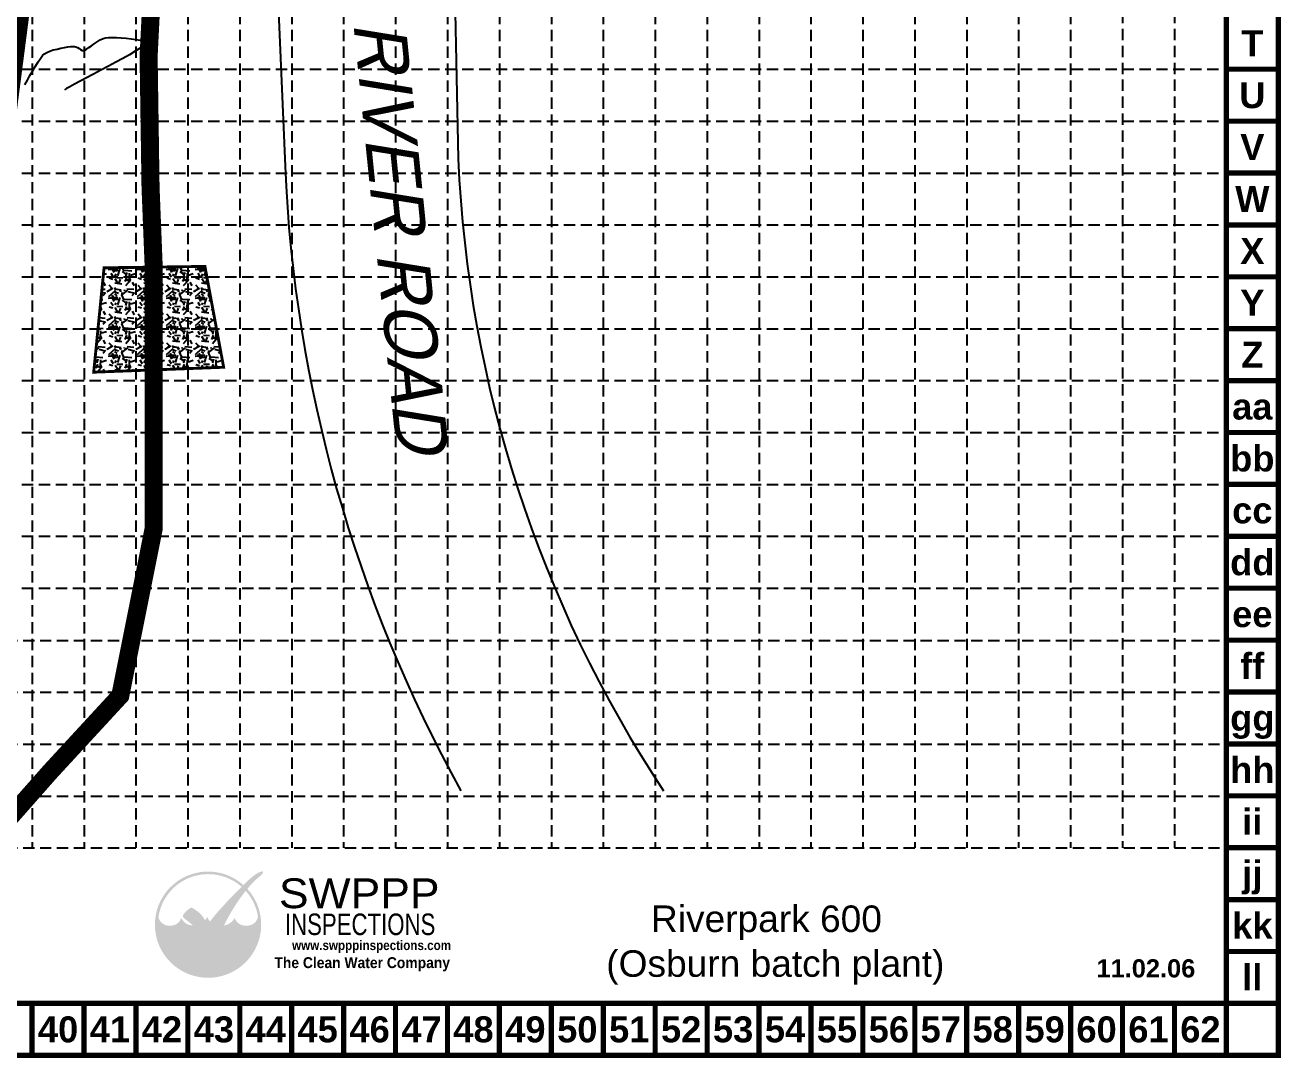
# Model space of a CAD drawing. Header units: feet. Extents: x 2414608 to 4831854, y 6980761 to 13962729.
# Drawn here: x 2415985 to 2416819, y 6980761 to 6981447 of the extents above; entities that cross this region are included whole.
import ezdxf
from ezdxf.enums import TextEntityAlignment as Align

# ---------------------------------------------------------------- set-up
doc = ezdxf.new("R2010")
doc.units = ezdxf.units.FT
doc.header["$LTSCALE"] = 40
doc.header["$MEASUREMENT"] = 0
for name, pattern in [('DASHED2', [0.375, 0.25, -0.125]), ('HIDDEN', [0.375, 0.25, -0.125]), ('PL', [1.25, 0.625, -0.125, 0.125, -0.125, 0.125, -0.125])]:
    doc.linetypes.add(name, pattern=pattern)
doc.layers.get('0').update_dxf_attribs({"linetype": 'CONTINUOUS'})
for name, color, linetype in [('BASE', 7, 'CONTINUOUS'), ('E-CNTR-1', 11, 'CONTINUOUS'), ('GRID', 254, 'HIDDEN'), ('LEGEND', 7, 'CONTINUOUS'), ('LIMITS OF DISTURBANCE', 1, 'DASHED2'), ('LOGO', 7, 'CONTINUOUS'), ('PL', 7, 'CONTINUOUS'), ('PL-OFF', 3, 'PL'), ('PL-T', 5, 'CONTINUOUS'), ('ROCK DAM', 1, 'CONTINUOUS'), ('WATER', 5, 'CONTINUOUS')]:
    doc.layers.add(name, color=color, linetype=linetype)
doc.styles.add("L200'", font='ARIAL.TTF', dxfattribs={"height": 0.001969})
doc.styles.add('LOGO', font='', dxfattribs={"height": 25})
doc.styles.add('LOGO1', font='Rockeb.TTF', dxfattribs={"height": 25})
doc.styles.get("Standard").update_dxf_attribs({"font": 'ARIALBD.TTF', "width": 2})
doc.styles.add('U300', font='UNIV.SHX', dxfattribs={"oblique": 15, "height": 12})
doc.styles.get('LOGO').set_extended_font_data('Rockwell', bold=True)

# ---------------------------------------------------------------- blocks, each defined once
blk = doc.blocks.new('A$C2CE27EB8')
at = {"layer": 'LOGO'}
h = blk.add_hatch(color=170, dxfattribs=at)
h.paths.add_polyline_path([(95.2, 59.8), (94.1, 61), (93.2, 62), (92.5, 62.9), (91.7, 64.1), (90.9, 65.6), (90.2, 66.9), (89.7, 67.9), (89.2, 68.9), (88.7, 70), (88.3, 71), (87.6, 72.6), (86.9, 74.4), (86.3, 75.8), (86, 76.7), (85.7, 77.6), (85.3, 78.5), (85, 79.4), (84.6, 80.3), (84.3, 81.3), (83.9, 82.3), (83.4, 83.3), (83, 84.3), (82.5, 85.3), (82, 86.4), (81.5, 87.4), (80.9, 88.5), (80.3, 89.5), (79.7, 90.5), (79.1, 91.6), (78.5, 92.6), (77.8, 93.5), (77.2, 94.5), (76.6, 95.4), (75.9, 96.2), (75.3, 97.1), (74.7, 97.8), (74, 98.6), (73.4, 99.3), (72.8, 100), (72.2, 100.6), (70.5, 100.6), (68.5, 100.8), (66.9, 101.1), (65.8, 101.3), (64.7, 101.6), (63.6, 102), (62.1, 102.6), (60.1, 103.7), (58.3, 104.9), (56.6, 106.2), (55.2, 107.6), (54, 109), (52.9, 110.3), (52.1, 111.5), (51.4, 112.5), (51, 112.9), (50.7, 113.4), (50.4, 113.7), (50.2, 114), (50, 114.2), (49.8, 114.4), (49.7, 114.4), (49.5, 114.4), (49.4, 114.3), (49.3, 114.2), (49.2, 114), (49.1, 113.7), (49, 113.4), (48.8, 112.6), (48.4, 111.4), (47.8, 110.2), (47.3, 109.2), (46.6, 108.1), (45.7, 107.1), (44.8, 106.1), (43.7, 105.1), (42.5, 104.1), (41.2, 103.3), (39.8, 102.5), (38.4, 101.8), (36.9, 101.2), (35.3, 100.8), (33.7, 100.4), (31.8, 100.1), (29.8, 100), (27.8, 99.9), (25.7, 99.9), (23.8, 100.1), (22, 100.4), (20.3, 100.8), (18.7, 101.4), (17.1, 102.1), (15.5, 103.1), (13.9, 104.2), (12.3, 105.4), (11.2, 106.5), (10.5, 107.3), (9.8, 108.2), (9.1, 109.1), (8.4, 110.2), (7.8, 111.4), (7.1, 112.8), (6.5, 114.4), (5.9, 116.3, -0.595729), (166.6, 175.1), (167.9, 176.4), (169, 177.5), (170, 178.6, 37.93689), (177.7, 171), (177.3, 170.5), (176.4, 169.4), (175.5, 168.3), (174.6, 167.2, -0.146449), (198.4, 116.7), (198, 115.7), (197.6, 114.8), (197.3, 114), (197, 113.2), (196.5, 111.9), (196, 110.7), (195.4, 109.5), (194.7, 108.5), (193.9, 107.5), (193.1, 106.6), (192.2, 105.7), (191.2, 104.9), (190.1, 104.1), (189, 103.3), (187.8, 102.7), (186.6, 102.1), (185.4, 101.5), (184.1, 101.1), (182.7, 100.7), (181.4, 100.4), (179.9, 100.1), (178.5, 99.9), (177, 99.8), (175.5, 99.8), (174, 99.8), (172.5, 99.9), (170.8, 100.2), (169.2, 100.5), (167.5, 100.9), (165.9, 101.5), (164.4, 102.2), (162.9, 103), (161.5, 103.9), (160.2, 105), (158.9, 106.2), (157.7, 107.4), (156.5, 108.8), (155.6, 110.1), (154.8, 111.2), (154.3, 112.1), (154, 112.6), (153.7, 113.1), (153.5, 113.5), (153.3, 113.8), (153.1, 114), (152.9, 114.1), (152.8, 114.1), (152.6, 114.1), (152.4, 114), (152.2, 113.8), (152.1, 113.6), (151.9, 113.3), (151.7, 113), (151.5, 112.7), (151.1, 111.9), (150.4, 110.8), (149.5, 109.6), (148.5, 108.5), (147.6, 107.6), (146.7, 106.7), (145.6, 105.9), (144.4, 105), (143.2, 104.2), (141.8, 103.4), (140.2, 102.5), (138.5, 101.7), (136.9, 101.2), (135.6, 100.9), (134.2, 100.6), (132.6, 100.3), (132.3, 99.4), (131.9, 98.4), (131.4, 97.3), (130.9, 96), (130.4, 94.6), (129.8, 93.1), (129.2, 91.6), (128.6, 89.9), (128, 88.2), (127.3, 86.5), (126.7, 84.8), (126.1, 83.1), (125.4, 81.4), (124.8, 79.7), (124.2, 78.1), (123.7, 76.6), (123.1, 75.1), (122.6, 73.7), (122.2, 72.5), (121.7, 71.3), (121.3, 70.3), (120.8, 68.8), (120, 67.2), (119.3, 65.7), (118.5, 64.4), (117.6, 63.3), (116.7, 62.2), (115.8, 61.2), (114.8, 60.3), (113.9, 59.5), (112.9, 58.7), (111.8, 58.1), (110.8, 57.5), (109.7, 57), (108.4, 56.5), (106.8, 56.1), (105.4, 55.9), (104.1, 55.9), (102.8, 56.1), (101.5, 56.4), (100, 56.9), (98.8, 57.4), (97.5, 58.1), (96.3, 58.8)])
h.paths.add_polyline_path([(103.2, 111.3), (101.2, 114.7), (100, 117.1), (99.4, 115.4), (97.5, 112.3), (96, 110.6), (96.2, 110.3), (96.5, 109.8), (96.7, 109.3), (97, 108.9), (97.3, 108.5), (97.5, 108.2), (97.7, 107.9), (97.9, 107.6), (98.2, 107.4), (98.4, 107.2), (98.6, 107.1), (98.8, 106.9), (99, 106.8), (99.2, 106.6), (99.4, 106.5), (99.6, 106.4), (99.8, 106.3), (100, 106.3), (100.2, 106.2), (100.5, 106.1), (100.7, 106.1), (100.9, 106), (101.1, 106), (101.3, 106), (101.5, 106), (101.8, 106), (102, 106), (102.2, 106), (102.4, 106), (102.6, 106), (102.8, 106.1), (102.9, 106.1), (103.1, 106.2), (103.3, 106.2), (103.5, 106.3), (103.7, 106.4), (103.9, 106.5), (104.1, 106.6), (104.2, 106.7), (104.4, 106.9), (104.6, 107), (104.8, 107.2), (105, 107.3), (105.2, 107.5), (105.4, 107.7), (105.6, 107.9), (105.9, 108.1), (106, 108.3), (104.6, 109.5)], flags=17)
blk.add_hatch(color=240, dxfattribs=at).paths.add_polyline_path([(187.7, 194.5), (189.8, 196.1), (191.5, 197.4), (193, 198.5), (194.3, 199.4), (195.4, 200.1), (196.2, 200.7), (197, 201.1), (197.6, 201.5), (198.2, 201.8), (198.7, 202.1), (199.2, 202.3), (199.7, 202.5), (200.1, 202.7), (200.4, 202.9), (200.8, 203), (201.1, 203.2), (201.5, 203.3), (201.8, 203.4), (202.1, 203.6), (202.5, 203.7), (202.8, 203.8), (203.1, 203.9), (203.4, 204.1), (203.7, 204.2), (203.9, 204.2), (204.2, 204.3), (204.4, 204.4), (204.7, 204.4), (204.9, 204.5), (205.1, 204.5), (205.3, 204.6), (205.5, 204.6), (205.7, 204.6), (205.9, 204.6), (206, 204.7), (206.2, 204.7), (206.4, 204.7), (206.6, 204.7), (206.7, 204.6), (206.9, 204.6), (207, 204.6), (207.1, 204.6), (207.2, 204.5), (207.4, 204.5), (207.5, 204.5), (207.6, 204.4), (207.6, 204.4), (207.7, 204.3), (207.8, 204.3), (207.9, 204.2), (207.9, 204.1), (208, 204.1), (208, 204), (208, 203.9), (208.1, 203.8), (208.1, 203.7), (208.1, 203.5), (208.1, 203.4), (208.1, 203.3), (208.1, 203.1), (208.1, 203), (208.1, 202.9), (208.1, 202.7), (208.1, 202.6), (208, 202.4), (208, 202.3), (207.9, 202.1), (207.8, 202), (207.7, 201.8), (207.6, 201.6), (207.5, 201.4), (207.4, 201.2), (207.2, 201), (207.1, 200.8), (206.9, 200.5), (206.7, 200.2), (206.5, 200), (206.3, 199.7), (206.1, 199.4), (205.8, 199.1), (205.5, 198.8), (205.2, 198.4), (204.9, 198.1), (204.5, 197.7), (204, 197.2), (203.4, 196.7), (202.8, 196.2), (202.1, 195.5), (201.2, 194.8), (200.3, 194), (199.3, 193.2), (198.3, 192.3), (197.2, 191.3), (196.1, 190.4), (195, 189.4), (194, 188.5), (192.9, 187.5), (192, 186.6), (191, 185.7), (190.1, 184.7), (189.1, 183.8), (188.2, 182.9), (187.3, 181.9), (186.4, 181), (185.5, 180), (184.6, 179), (183.7, 177.9), (182.7, 176.9), (181.8, 175.8), (180.9, 174.7), (180, 173.7), (179, 172.6), (178.2, 171.6), (177.3, 170.5), (176.4, 169.4), (175.5, 168.3), (174.6, 167.2), (173.7, 166), (172.7, 164.8), (171.7, 163.5), (170.6, 162.1), (169.6, 160.7), (168.5, 159.2), (167.3, 157.7), (166.2, 156.1), (165.1, 154.6), (164, 153), (162.9, 151.5), (161.8, 150), (160.8, 148.5), (159.7, 147), (158.7, 145.5), (157.7, 144), (156.7, 142.5), (155.7, 140.9), (154.7, 139.4), (153.6, 137.8), (152.6, 136.1), (151.5, 134.5), (150.5, 132.8), (149.5, 131.2), (148.5, 129.6), (147.5, 128), (146.6, 126.4), (145.7, 125), (144.9, 123.5), (144.1, 122.2), (143.4, 120.8), (142.6, 119.5), (141.9, 118.1), (141.1, 116.8), (140.4, 115.4), (139.6, 114), (138.9, 112.6), (138.1, 111.2), (137.4, 109.9), (136.7, 108.5), (136, 107.3), (135.4, 106.1), (134.9, 105.1), (134.4, 104.2), (134, 103.4), (133.6, 102.6), (133.3, 101.9), (133, 101.1), (132.6, 100.3), (132.3, 99.4), (131.9, 98.4), (131.4, 97.3), (130.9, 96), (130.4, 94.6), (129.8, 93.1), (129.2, 91.6), (128.6, 89.9), (128, 88.2), (127.3, 86.5), (126.7, 84.8), (126.1, 83.1), (125.4, 81.4), (124.8, 79.7), (124.2, 78.1), (123.7, 76.6), (123.1, 75.1), (122.6, 73.7), (122.2, 72.5), (121.7, 71.3), (121.3, 70.3), (121, 69.3), (120.6, 68.4), (120.2, 67.6), (119.9, 66.8), (119.5, 66.1), (119.1, 65.4), (118.7, 64.8), (118.3, 64.1), (117.8, 63.5), (117.4, 63), (116.9, 62.4), (116.5, 61.9), (116, 61.4), (115.5, 61), (115.1, 60.5), (114.6, 60.1), (114.1, 59.7), (113.6, 59.3), (113.1, 58.9), (112.6, 58.6), (112.1, 58.2), (111.6, 57.9), (111, 57.7), (110.5, 57.4), (110, 57.1), (109.4, 56.9), (108.9, 56.7), (108.3, 56.6), (107.8, 56.4), (107.3, 56.3), (106.8, 56.1), (106.3, 56), (105.9, 56), (105.4, 55.9), (104.9, 55.9), (104.5, 55.9), (104.1, 55.9), (103.6, 56), (103.2, 56), (102.7, 56.1), (102.3, 56.2), (101.9, 56.3), (101.4, 56.5), (101, 56.6), (100.6, 56.7), (100.1, 56.9), (99.7, 57.1), (99.3, 57.2), (98.8, 57.4), (98.4, 57.6), (98, 57.8), (97.5, 58.1), (97.1, 58.3), (96.7, 58.6), (96.3, 58.9), (95.9, 59.2), (95.6, 59.5), (95.2, 59.9), (94.8, 60.2), (94.5, 60.6), (94.1, 61), (93.8, 61.4), (93.4, 61.8), (93, 62.2), (92.7, 62.7), (92.3, 63.2), (91.9, 63.8), (91.5, 64.5), (91.1, 65.2), (90.6, 66), (90.2, 66.9), (89.7, 67.9), (89.2, 68.9), (88.7, 70), (88.3, 71), (87.8, 72), (87.4, 73), (87, 74), (86.7, 74.9), (86.3, 75.8), (86, 76.7), (85.7, 77.6), (85.3, 78.5), (85, 79.4), (84.6, 80.3), (84.3, 81.3), (83.9, 82.3), (83.4, 83.3), (83, 84.3), (82.5, 85.3), (82, 86.4), (81.5, 87.4), (80.9, 88.5), (80.3, 89.5), (79.7, 90.5), (79.1, 91.6), (78.5, 92.6), (77.8, 93.5), (77.2, 94.5), (76.6, 95.4), (75.9, 96.2), (75.3, 97.1), (74.7, 97.8), (74, 98.6), (73.4, 99.3), (72.8, 100), (72.1, 100.7), (71.4, 101.3), (70.7, 102), (69.9, 102.7), (69.1, 103.4), (68.3, 104.1), (67.5, 104.8), (66.6, 105.5), (65.8, 106.2), (64.9, 106.9), (64, 107.6), (63.2, 108.3), (62.3, 108.9), (61.5, 109.6), (60.7, 110.2), (59.9, 110.8), (59.2, 111.4), (58.5, 111.9), (57.9, 112.4), (57.3, 112.8), (56.8, 113.2), (56.4, 113.6), (56, 113.9), (55.6, 114.2), (55.3, 114.5), (55, 114.7), (54.8, 115), (54.6, 115.2), (54.4, 115.4), (54.2, 115.7), (54, 115.9), (53.9, 116.1), (53.8, 116.4), (53.7, 116.6), (53.6, 116.9), (53.5, 117.1), (53.5, 117.4), (53.4, 117.7), (53.4, 118), (53.4, 118.3), (53.4, 118.5), (53.4, 118.8), (53.5, 119.1), (53.5, 119.4), (53.6, 119.6), (53.7, 119.9), (53.8, 120.2), (53.9, 120.5), (54.1, 120.8), (54.3, 121.1), (54.5, 121.5), (54.7, 121.8), (55, 122.2), (55.3, 122.7), (55.6, 123.1), (56, 123.6), (56.4, 124), (56.8, 124.5), (57.3, 125.1), (57.7, 125.6), (58.2, 126.1), (58.8, 126.7), (59.3, 127.3), (59.9, 127.8), (60.4, 128.4), (61, 128.9), (61.6, 129.4), (62.2, 130), (62.8, 130.5), (63.3, 130.9), (63.9, 131.4), (64.4, 131.8), (64.9, 132.2), (65.4, 132.6), (65.9, 132.9), (66.3, 133.2), (66.6, 133.4), (67, 133.6), (67.3, 133.8), (67.6, 134), (67.8, 134.1), (68.1, 134.2), (68.3, 134.3), (68.6, 134.4), (68.8, 134.4), (69.1, 134.5), (69.3, 134.5), (69.5, 134.5), (69.8, 134.5), (70, 134.5), (70.2, 134.5), (70.5, 134.5), (70.7, 134.4), (70.9, 134.3), (71.1, 134.2), (71.4, 134.2), (71.6, 134), (71.9, 133.9), (72.1, 133.8), (72.4, 133.7), (72.7, 133.5), (73, 133.4), (73.3, 133.2), (73.6, 133), (74, 132.8), (74.4, 132.5), (74.9, 132.2), (75.4, 131.8), (76, 131.4), (76.6, 131), (77.2, 130.6), (77.9, 130.1), (78.6, 129.6), (79.3, 129.1), (80, 128.5), (80.8, 128), (81.5, 127.4), (82.2, 126.9), (82.9, 126.3), (83.7, 125.7), (84.4, 125.2), (85.1, 124.6), (85.7, 123.9), (86.4, 123.3), (87, 122.7), (87.6, 122), (88.2, 121.4), (88.8, 120.7), (89.4, 120), (90, 119.3), (90.6, 118.6), (91.1, 117.8), (91.7, 117.1), (92.2, 116.3), (92.8, 115.6), (93.3, 114.8), (93.8, 114.1), (94.3, 113.4), (94.7, 112.7), (95.1, 112), (95.5, 111.4), (95.8, 110.8), (96.2, 110.3), (96.5, 109.8), (96.7, 109.3), (97, 108.9), (97.3, 108.5), (97.5, 108.2), (97.7, 107.9), (97.9, 107.6), (98.2, 107.4), (98.4, 107.2), (98.6, 107.1), (98.8, 106.9), (99, 106.8), (99.2, 106.6), (99.4, 106.5), (99.6, 106.4), (99.8, 106.3), (100, 106.3), (100.2, 106.2), (100.5, 106.1), (100.7, 106.1), (100.9, 106), (101.1, 106), (101.3, 106), (101.5, 106), (101.8, 106), (102, 106), (102.2, 106), (102.4, 106), (102.6, 106), (102.8, 106.1), (102.9, 106.1), (103.1, 106.2), (103.3, 106.2), (103.5, 106.3), (103.7, 106.4), (103.9, 106.5), (104.1, 106.6), (104.2, 106.7), (104.4, 106.9), (104.6, 107), (104.8, 107.2), (105, 107.3), (105.2, 107.5), (105.4, 107.7), (105.6, 107.9), (105.9, 108.1), (106.1, 108.4), (106.3, 108.6), (106.5, 108.9), (106.8, 109.2), (107, 109.6), (107.3, 109.9), (107.6, 110.3), (107.9, 110.8), (108.2, 111.2), (108.5, 111.7), (108.9, 112.2), (109.3, 112.7), (109.7, 113.3), (110.2, 113.9), (110.6, 114.5), (111.1, 115.1), (111.6, 115.8), (112.2, 116.5), (112.8, 117.2), (113.4, 117.9), (114, 118.7), (114.7, 119.5), (115.4, 120.3), (116.1, 121.2), (116.8, 122.1), (117.6, 123), (118.4, 123.9), (119.2, 124.9), (120.1, 125.9), (121, 126.9), (121.9, 128), (122.9, 129.1), (123.9, 130.2), (124.9, 131.3), (125.9, 132.4), (126.9, 133.4), (127.9, 134.5), (128.9, 135.6), (129.8, 136.6), (130.7, 137.6), (131.6, 138.6), (132.4, 139.5), (133.3, 140.5), (134.1, 141.5), (135, 142.4), (135.8, 143.4), (136.7, 144.4), (137.6, 145.4), (138.6, 146.4), (139.5, 147.5), (140.5, 148.5), (141.5, 149.6), (142.6, 150.7), (143.6, 151.9), (144.8, 153), (145.9, 154.2), (147.1, 155.4), (148.3, 156.6), (149.4, 157.8), (150.6, 158.9), (151.8, 160.1), (152.9, 161.2), (154, 162.3), (155, 163.3), (156.1, 164.3), (157.1, 165.3), (158.1, 166.3), (159, 167.3), (160, 168.3), (161, 169.3), (161.9, 170.3), (162.9, 171.3), (163.9, 172.3), (164.9, 173.3), (165.9, 174.4), (166.9, 175.4), (167.9, 176.4), (169, 177.5), (170, 178.5), (171.1, 179.6), (172.2, 180.7), (173.2, 181.7), (174.3, 182.8), (175.4, 183.8), (176.5, 184.8), (177.5, 185.8), (178.6, 186.8), (179.7, 187.7), (180.8, 188.7), (181.9, 189.7), (183.2, 190.8), (184.5, 192), (186, 193.2)])
for s, height, style, width, p in [('SWPPP', 57.61, 'LOGO1', 1.115, (238.8, 133.7)), ('INSPECTIONS', 41.638, 'LOGO1', 0.77, (250.3, 81.7)), ('www.swpppinspections.com', 18.669, 'LOGO', 0.9, (264.2, 52.7))]:
    blk.add_text(s, height=height, dxfattribs=dict(at, style=style, width=width)).set_placement(p)
at = {"layer": 'LOGO', "color": 170, "style": 'LOGO', "width": 0.95}
blk.add_text('The Clean Water Company', height=21.078, dxfattribs=at).set_placement((230, 17.9))

msp = doc.modelspace()

# ---------------------------------------------------------------- hatches: boundary and pattern name
at = {"layer": 'ROCK DAM'}
h = msp.add_hatch(dxfattribs=at)
h.set_pattern_fill('GRAVEL', color=256, scale=19.2, style=0)
h.set_pattern_definition([(228.0128, (-2222791.1813, -6422435.5106), (-153.59996605744, -172.80002575886), [2.5830912, -255.7264896]), (184.9697, (-2222792.9093, -6422437.43056), (230.40002018914, 19.199833094535), [4.4326656, -438.83376]), (132.5104, (-2222797.3253, -6422437.8146), (191.99982179226, -211.20016653833), [3.1255296, -309.4278144]), (267.2737, (-2222804.8133, -6422442.6146), (19.19992354036, 384.00000566349), [4.0365696, -399.6203136]), (292.8337, (-2222805.0053, -6422446.6466), (-96.000190184393, 230.399931106133), [3.958176, -391.8599616]), (357.2737, (-2222803.4693, -6422450.2946), (-384.00000566349, 19.19992354036), [4.0365696, -399.6203136]), (37.6942, (-2222799.4373, -6422450.48656), (-249.600141035865, -191.999815779082), [5.3381568, -528.4771008]), (72.2553, (-2222795.2133, -6422447.22256), (134.400206643944, 422.399927639792), [5.0397696, -498.9373632]), (121.4296, (-2222793.6773, -6422442.4226), (-153.600158096186, 249.59990470066), [4.05024, -400.9742016]), (175.2364, (-2222795.7893, -6422438.9666), (211.20001816934, -19.1998374271), [4.6239744, -226.5746496]), (222.3974, (-2222800.3973, -6422438.58256), (-230.400141140606, -211.19984797467), [5.9798016, -592.0008]), (138.8141, (-2222785.8053, -6422442.8066), (-134.40005657867, 115.19994841618), [2.0409792, -202.0578048]), (171.4692, (-2222787.3413, -6422441.4626), (249.59996706845, -38.400151872764), [3.8829504, -384.4130112]), (225, (-2222791.181, -6422440.887), (-2e-15, -19.200005941), [2.7152832, -24.4376064]), (203.1986, (-2222792.5253, -6422438.5826), (95.9999948288, 38.4000254451), [1.4622336, -144.760608]), (291.8014, (-2222793.8693, -6422439.1586), (-19.1999982816, 57.6000052418), [2.0678976, -101.3272704]), (30.9638, (-2222793.1013, -6422441.0786), (57.5999620279, 38.400047684), [3.3586368, -108.5956416]), (161.5651, (-2222790.221, -6422439.3506), (38.4000083442, -19.199969342), [2.4286272, -58.2871104]), (16.3895, (-2222805.0053, -6422439.1586), (192.00004220951, 57.599860028505), [3.40224, -336.822624]), (70.3462, (-2222801.7413, -6422438.1986), (-76.79990874954, -211.20004100364), [2.8542912, -282.5742336]), (293.1986, (-2222790.2213, -6422435.5106), (-38.4000254451, 95.9999948288), [2.924448, -143.2983936]), (343.6105, (-2222789.0693, -6422438.1986), (-192.00004220951, 57.599860028505), [3.40224, -336.822624]), (339.444, (-2222805.0053, -6422451.0626), (-96.0000354152, 38.3999231313), [3.280896, -160.7639808]), (294.7751, (-2222801.9333, -6422452.2146), (-95.99985003351, 211.20006569931), [2.7490176, -272.1531456]), (66.8014, (-2222790.0293, -6422454.7106), (38.4000254451, 95.9999948288), [2.924448, -143.2983936]), (17.354, (-2222788.8773, -6422452.0226), (-249.60003876666, -76.799894443375), [3.2185152, -318.6321408]), (69.444, (-2222799.4373, -6422454.7106), (-38.3999231313, -96.0000354152), [1.640448, -162.4044288]), (101.3099, (-2222791.1813, -6422454.7106), (-19.1999545375, 76.8000144428), [0.979008, -96.9221568]), (165.9638, (-2222791.3733, -6422453.7506), (57.600010483, -19.1999627013), [3.958176, -75.20544]), (186.009, (-2222795.2133, -6422452.7906), (191.999995217396, 19.19998689565), [3.66816, -363.1473216]), (303.6901, (-2222793.1013, -6422442.8066), (-19.2000256225, 38.3999915092), [2.7690624, -66.4575168]), (353.1572, (-2222791.5653, -6422445.11056), (326.39998781719, -38.400153560155), [4.8344448, -478.6092096]), (60.9454, (-2222786.7653, -6422445.6866), (-76.80000052223, -134.40000738374), [1.9767552, -195.6993408]), (90, (-2222785.805, -6422443.959), (-19.2, 19.2), [1.152, -18.048]), (120.2564, (-2222795.5973, -6422452.2146), (76.79990182661, -134.40004715241), [2.6673408, -264.067584]), (48.0128, (-2222796.9413, -6422449.9106), (153.59996605744, 172.80002575886), [5.1661824, -253.1433984]), (0, (-2222793.485, -6422446.07), (19.2, 19.2), [4.992, -14.208]), (325.3048, (-2222788.4933, -6422446.0706), (-191.99988977256, 134.40016530421), [3.0357888, -300.5428608]), (254.0546, (-2222785.9973, -6422447.7986), (-19.1999978745, -76.8000024317), [2.7955584, -136.9825536]), (207.646, (-2222786.7653, -6422450.48656), (-364.79991949785, -192.00014809285), [4.551648, -450.6139008]), (175.4261, (-2222790.7973, -6422452.59856), (-249.600010719593, 19.199900182293), [4.8153408, -476.7182208])])
h.paths.add_polyline_path([(2416037.58, 6981285.83), (2416030.7, 6981216.46), (2416117.03, 6981219.73), (2416104.6, 6981286.75)])

# ---------------------------------------------------------------- linework, layer by layer
at = {"layer": 'BASE', "color": 9}
msp.add_line((2416783.26, 6982107.84), (2416783.26, 6980796.84), dxfattribs=at)
at = {"layer": 'BASE', "const_width": 3.45}
for points in [[(2414609.76, 6980762.34), (2416817.76, 6980762.34), (2416817.76, 6982142.34), (2414609.76, 6982142.34)], [(2414644.26, 6980796.84), (2416783.26, 6980796.84), (2416783.26, 6982107.84), (2414644.26, 6982107.84)]]:
    msp.add_lwpolyline(points, close=True, dxfattribs=at)
for points in [[(2416817.76, 6981417.84), (2416783.26, 6981417.84)], [(2416817.76, 6981383.34), (2416783.26, 6981383.34)], [(2416817.76, 6981348.84), (2416783.26, 6981348.84)], [(2416817.76, 6981314.34), (2416783.26, 6981314.34)], [(2416817.76, 6981279.84), (2416783.26, 6981279.84)], [(2416817.76, 6981245.34), (2416783.26, 6981245.34)], [(2416817.76, 6981210.84), (2416783.26, 6981210.84)], [(2416817.76, 6981176.34), (2416783.26, 6981176.34)], [(2416817.76, 6981141.84), (2416783.26, 6981141.84)], [(2416817.76, 6981107.34), (2416783.26, 6981107.34)], [(2416817.76, 6981072.84), (2416783.26, 6981072.84)], [(2416817.76, 6981038.34), (2416783.26, 6981038.34)], [(2416817.76, 6981003.84), (2416783.26, 6981003.84)], [(2416817.76, 6980969.34), (2416783.26, 6980969.34)], [(2416817.76, 6980934.84), (2416783.26, 6980934.84)], [(2416817.76, 6980900.34), (2416783.26, 6980900.34)], [(2416817.76, 6980865.84), (2416783.26, 6980865.84)], [(2416817.76, 6980831.34), (2416783.26, 6980831.34)], [(2415989.76, 6980762.34), (2415989.76, 6980796.84)], [(2416024.26, 6980762.34), (2416024.26, 6980796.84)], [(2416058.76, 6980762.34), (2416058.76, 6980796.84)], [(2416093.26, 6980762.34), (2416093.26, 6980796.84)], [(2416127.76, 6980762.34), (2416127.76, 6980796.84)], [(2416162.26, 6980762.34), (2416162.26, 6980796.84)], [(2416196.76, 6980762.34), (2416196.76, 6980796.84)], [(2416231.26, 6980762.34), (2416231.26, 6980796.84)], [(2416265.76, 6980762.34), (2416265.76, 6980796.84)], [(2416300.26, 6980762.34), (2416300.26, 6980796.84)], [(2416334.76, 6980762.34), (2416334.76, 6980796.84)], [(2416369.26, 6980762.34), (2416369.26, 6980796.84)], [(2416403.76, 6980762.34), (2416403.76, 6980796.84)], [(2416438.26, 6980762.34), (2416438.26, 6980796.84)], [(2416472.76, 6980762.34), (2416472.76, 6980796.84)], [(2416507.26, 6980762.34), (2416507.26, 6980796.84)], [(2416541.76, 6980762.34), (2416541.76, 6980796.84)], [(2416576.26, 6980762.34), (2416576.26, 6980796.84)], [(2416610.76, 6980762.34), (2416610.76, 6980796.84)], [(2416645.26, 6980762.34), (2416645.26, 6980796.84)], [(2416679.76, 6980762.34), (2416679.76, 6980796.84)], [(2416714.26, 6980762.34), (2416714.26, 6980796.84)], [(2416748.76, 6980762.34), (2416748.76, 6980796.84)], [(2416817.76, 6980796.84), (2416783.26, 6980796.84)], [(2416783.26, 6980762.34), (2416783.26, 6980796.84)]]:
    msp.add_lwpolyline(points, dxfattribs=at)
at = {"layer": 'E-CNTR-1', "color": 43, "elevation": 963.84, "flags": 128}
msp.add_lwpolyline([(2415985.02, 6981407.56), (2415986.63, 6981410.51), (2415988.35, 6981413.64), (2415990.15, 6981416.8), (2415991.95, 6981419.85), (2415993.69, 6981422.65), (2415995.32, 6981425.05), (2415996.78, 6981426.92), (2415998, 6981428.11), (2415999.57, 6981429.03), (2416001.56, 6981429.87), (2416003.85, 6981430.62), (2416006.32, 6981431.28), (2416008.85, 6981431.84), (2416011.3, 6981432.3), (2416013.55, 6981432.65), (2416015.48, 6981432.9), (2416016.96, 6981433.02), (2416017.87, 6981433.03), (2416018.87, 6981432.75), (2416019.89, 6981432.2), (2416020.93, 6981431.52), (2416021.96, 6981430.87), (2416022.97, 6981430.38), (2416023.92, 6981430.21), (2416024.74, 6981430.5), (2416025.95, 6981431.21), (2416027.47, 6981432.25), (2416029.22, 6981433.48), (2416031.11, 6981434.81), (2416033.09, 6981436.12), (2416035.06, 6981437.29), (2416036.96, 6981438.2), (2416038.71, 6981438.75), (2416040.44, 6981438.95), (2416042.85, 6981439), (2416045.74, 6981438.93), (2416048.96, 6981438.74), (2416052.33, 6981438.44), (2416055.67, 6981438.06), (2416058.81, 6981437.6), (2416061.59, 6981437.07), (2416063.82, 6981436.5), (2416065.1, 6981436.01), (2416065.7, 6981435.64), (2416065.92, 6981435.38), (2416065.96, 6981435.25), (2416065.96, 6981435.15), (2416065.81, 6981434.89), (2416065.25, 6981434.34), (2416063.93, 6981433.34), (2416061.47, 6981431.73), (2416058.24, 6981429.76), (2416054.38, 6981427.51), (2416050.04, 6981425.06), (2416045.35, 6981422.46), (2416040.46, 6981419.79), (2416035.51, 6981417.12), (2416030.65, 6981414.51), (2416026.02, 6981412.05), (2416021.76, 6981409.79), (2416018.01, 6981407.8), (2416014.91, 6981406.16), (2416012.62, 6981404.94), (2416011.26, 6981404.2)], dxfattribs=at)
at = {"layer": 'GRID', "color": 8, "linetype": 'HIDDEN', "ltscale": 0.75}
for p, q in [((2415989.76, 6982107.84), (2415989.76, 6980900.19)), ((2416024.26, 6982107.84), (2416024.26, 6980900.19)), ((2416058.76, 6982107.84), (2416058.76, 6980900.19)), ((2416093.26, 6982107.84), (2416093.26, 6980900.19)), ((2416127.76, 6982107.84), (2416127.76, 6980900.19)), ((2416162.26, 6982107.84), (2416162.26, 6980900.19)), ((2416196.76, 6982107.84), (2416196.76, 6980900.19)), ((2416231.26, 6982107.84), (2416231.26, 6980900.19)), ((2416265.76, 6982107.84), (2416265.76, 6980900.19)), ((2416300.26, 6982107.84), (2416300.26, 6980900.19)), ((2416334.76, 6982107.84), (2416334.76, 6980900.19)), ((2416369.26, 6982107.84), (2416369.26, 6980900.19)), ((2416403.76, 6982107.84), (2416403.76, 6980900.19)), ((2416438.26, 6982107.84), (2416438.26, 6980900.19)), ((2416472.76, 6982107.84), (2416472.76, 6980900.19)), ((2416507.26, 6982107.84), (2416507.26, 6980900.19)), ((2416541.76, 6982107.84), (2416541.76, 6980900.19)), ((2416576.26, 6982107.84), (2416576.26, 6980900.19)), ((2416610.76, 6982107.84), (2416610.76, 6980900.19)), ((2416645.26, 6982107.84), (2416645.26, 6980900.19)), ((2416679.76, 6982107.84), (2416679.76, 6980900.19)), ((2416714.2, 6982108.41), (2416714.2, 6980900.19)), ((2416748.7, 6982108.41), (2416748.7, 6980900.19)), ((2414644.26, 6981417.84), (2416783.26, 6981417.84)), ((2414644.26, 6981383.34), (2416783.26, 6981383.34)), ((2414644.26, 6981348.84), (2416783.26, 6981348.84)), ((2414644.26, 6981314.34), (2416783.26, 6981314.34)), ((2414644.26, 6981279.84), (2416783.26, 6981279.84)), ((2414644.26, 6981245.34), (2416783.26, 6981245.34)), ((2414644.26, 6981210.84), (2416783.26, 6981210.84)), ((2414644.26, 6981176.34), (2416783.26, 6981176.34)), ((2414644.26, 6981141.84), (2416783.26, 6981141.84)), ((2414644.26, 6981107.34), (2416783.26, 6981107.34)), ((2414644.26, 6981072.84), (2416783.26, 6981072.84)), ((2414645.04, 6981038.19), (2416784.04, 6981038.19)), ((2414645.04, 6981003.69), (2416784.04, 6981003.69)), ((2414645.04, 6980969.19), (2416784.04, 6980969.19)), ((2414645.04, 6980934.69), (2416784.04, 6980934.69)), ((2414645.04, 6980900.19), (2416784.04, 6980900.19))]:
    msp.add_line(p, q, dxfattribs=at)
at = {"layer": 'LIMITS OF DISTURBANCE', "ltscale": 1.5, "const_width": 11.52}
msp.add_lwpolyline([(2416130.33, 6982019.74), (2416140.44, 6981686.15), (2416008.9, 6981661.22), (2415965.95, 6981329.21), (2415873.08, 6981166.79), (2415838.02, 6981151.86), (2415672.55, 6981206.99), (2415407, 6981355.26), (2415384.47, 6981419.67), (2415483.43, 6981850.46), (2415534.9, 6981892.01), (2415702.91, 6981868.04), (2415736.83, 6981937.52), (2415853.63, 6981868.27), (2415901.14, 6981949.39), (2415988.24, 6981998.85), (2416061.49, 6982014.68)], close=True, dxfattribs=at)
at = {"layer": 'PL', "color": 7, "linetype": 'Continuous'}
msp.add_line((2416138.69, 6981797.14), (2416157.8, 6981353.41), dxfattribs=at)
msp.add_arc((2417097.73, 6981393.9), 940.8, 182.46663, 208.97507, dxfattribs=at)
at = {"layer": 'PL-OFF', "color": 7, "linetype": 'Continuous'}
msp.add_line((2416263.46, 6981797.34), (2416272.9, 6981358.36), dxfattribs=at)
msp.add_arc((2417097.73, 6981393.9), 825.6, 182.46663, 213.50597, dxfattribs=at)
at = {"layer": 'ROCK DAM', "const_width": 1.92}
msp.add_lwpolyline([(2416037.58, 6981285.83), (2416030.7, 6981216.46), (2416117.03, 6981219.73), (2416104.6, 6981286.75)], close=True, dxfattribs=at)
at = {"layer": 'WATER', "color": 160, "const_width": 12}
msp.add_lwpolyline([(2416055.32, 6981907.49), (2416051.1, 6981723.69), (2416055.13, 6981611.92), (2416069.85, 6981480.07), (2416067.18, 6981426.53), (2416068.47, 6981339.07), (2416070.49, 6981288.2), (2416070.49, 6981112.18), (2416048.38, 6981001.41), (2416001.51, 6980950.54), (2415957.32, 6980900.35)], dxfattribs=at)

# ---------------------------------------------------------------- block references
at = {"xscale": 0.3439346399140959, "yscale": 0.343934639798114, "zscale": 0.34393464}
msp.add_blockref('A$C2CE27EB8', (2416071.65, 6980814.16), dxfattribs=at)

# ---------------------------------------------------------------- texts
at = {"layer": 'BASE'}
for s, p in [('T', (2416800.51, 6981435.09)), ('U', (2416800.51, 6981400.59)), ('V', (2416800.51, 6981366.09)), ('W', (2416800.51, 6981331.59)), ('X', (2416800.51, 6981297.09)), ('Y', (2416800.51, 6981262.59)), ('Z', (2416800.51, 6981228.09)), ('aa', (2416800.51, 6981193.59)), ('bb', (2416800.51, 6981159.09)), ('cc', (2416800.51, 6981124.59)), ('dd', (2416800.51, 6981090.09)), ('ee', (2416800.51, 6981055.59)), ('ff', (2416800.51, 6981021.09)), ('gg', (2416800.51, 6980986.59)), ('hh', (2416800.51, 6980952.09)), ('ii', (2416800.51, 6980917.59)), ('jj', (2416800.51, 6980883.09)), ('kk', (2416800.51, 6980848.59)), ('ll', (2416800.51, 6980814.09)), ('40', (2416007.01, 6980779.59)), ('41', (2416041.51, 6980779.59)), ('42', (2416076.01, 6980779.59)), ('43', (2416110.51, 6980779.59)), ('44', (2416145.01, 6980779.59)), ('45', (2416179.51, 6980779.59)), ('46', (2416214.01, 6980779.59)), ('47', (2416248.51, 6980779.59)), ('48', (2416283.01, 6980779.59)), ('49', (2416317.51, 6980779.59)), ('50', (2416352.01, 6980779.59)), ('51', (2416386.51, 6980779.59)), ('52', (2416421.01, 6980779.59)), ('53', (2416455.51, 6980779.59)), ('54', (2416490.01, 6980779.59)), ('55', (2416524.51, 6980779.59)), ('56', (2416559.01, 6980779.59)), ('57', (2416593.51, 6980779.59)), ('58', (2416628.01, 6980779.59)), ('59', (2416662.51, 6980779.59)), ('60', (2416697.01, 6980779.59)), ('61', (2416731.51, 6980779.59)), ('62', (2416766.01, 6980779.59))]:
    msp.add_text(s, height=17.25, dxfattribs=at).set_placement(p, align=Align.MIDDLE_CENTER)
msp.add_text('11.02.06', height=12.075, dxfattribs=at).set_placement((2416729.8, 6980814.11), align=Align.CENTER)
at = {"layer": 'LEGEND', "style": "L200'"}
for s, p in [('Riverpark 600', (2416400.97, 6980844.3)), ('(Osburn batch plant)', (2416371.25, 6980814.53))]:
    msp.add_text(s, height=17.6463, dxfattribs=at).set_placement(p)
at = {"layer": 'PL-T', "color": 7, "style": 'U300', "oblique": 15}
msp.add_text('HIGH RIVER ROAD', height=34.56, rotation=275.75756, dxfattribs=at).set_placement((2416190.28, 6981576.47))

doc.saveas('drawing.dxf')
